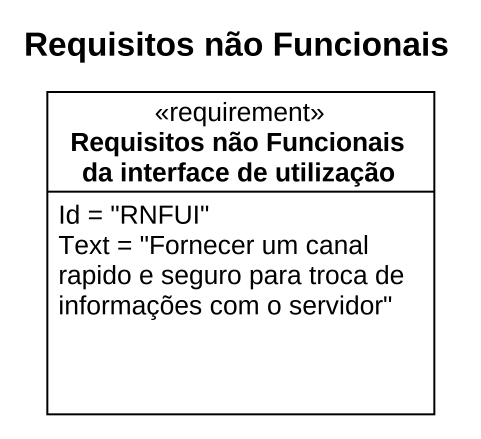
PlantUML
@startuml
title Requisitos não Funcionais
hide circle
hide empty members
class "Requisitos não Funcionais da interface de utilização" as Requisitos_não_Funcionais <<requirement>> {
  Id = "RNFUI"
  Text = "Fornecer um canal rapido e seguro para troca de informações com o servidor"
}
@enduml
